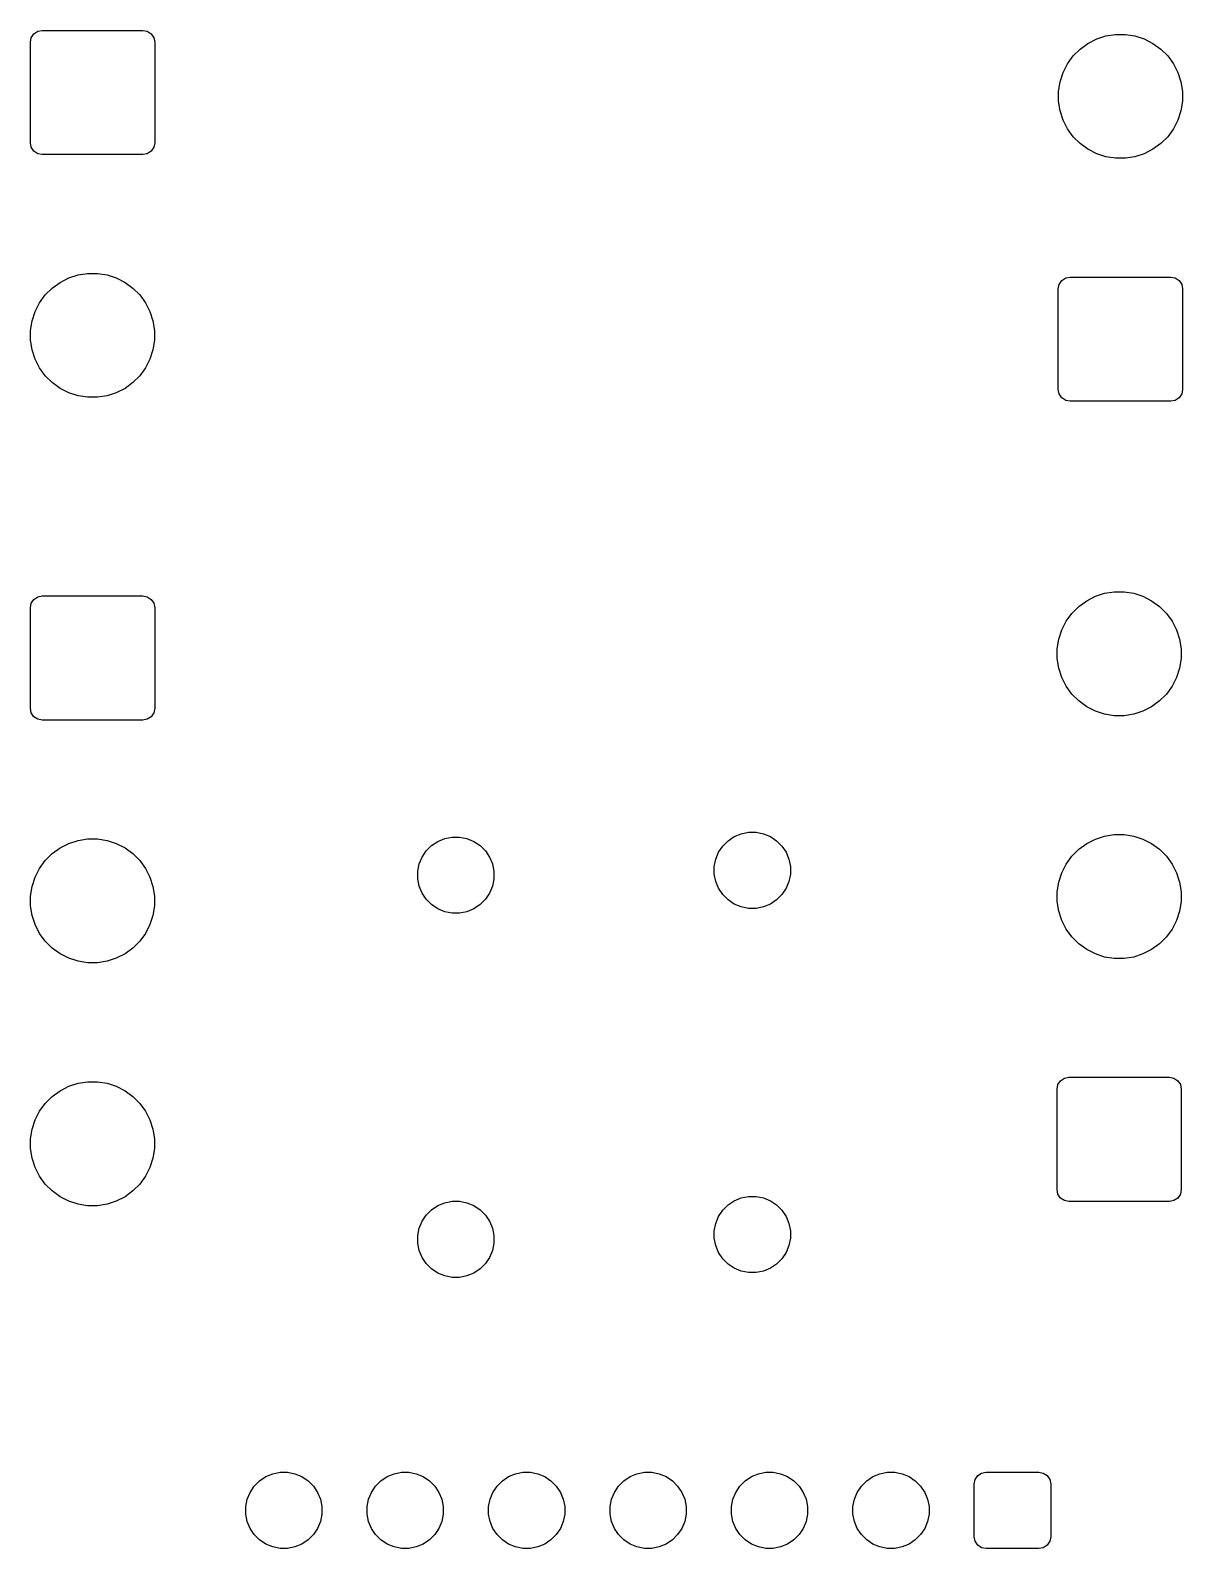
# Model space of a CAD drawing. Header units: millimetres. Extents: x 73 to 105, y -102.4 to -34.9.
# Drawn here: x 79.95 to 104.05, y -66.71 to -34.95 of the extents above; entities that cross this region are included whole.
import ezdxf

# ---------------------------------------------------------------- set-up
doc = ezdxf.new("R2010")
doc.units = ezdxf.units.MM
doc.layers.add('BLACK', color=7, linetype='CONTINUOUS')

msp = doc.modelspace()

# ---------------------------------------------------------------- linework, layer by layer
at = {"layer": 'BLACK', "linetype": 'CONTINUOUS'}
for p, q in [((79.95, -35.2), (79.96903, -35.104329)), ((79.95, -37.3), (79.95, -35.2)), ((79.96903, -35.104329), (80.023223, -35.023223)), ((80.023223, -35.023223), (80.104329, -34.96903)), ((80.104329, -34.96903), (80.2, -34.95)), ((80.2, -34.95), (82.3, -34.95)), ((82.3, -34.95), (82.395671, -34.96903)), ((82.395671, -34.96903), (82.476777, -35.023223)), ((82.476777, -35.023223), (82.53097, -35.104329)), ((82.53097, -35.104329), (82.55, -35.2)), ((82.55, -35.2), (82.55, -37.3)), ((101.905718, -35.341472), (102.070752, -35.221568)), ((102.070752, -35.221568), (102.252512, -35.128957)), ((102.252512, -35.128957), (102.446521, -35.065919)), ((102.446521, -35.065919), (102.648003, -35.034007)), ((102.648003, -35.034007), (102.851997, -35.034007)), ((102.851997, -35.034007), (103.053479, -35.065919)), ((103.053479, -35.065919), (103.247488, -35.128957)), ((103.247488, -35.128957), (103.429248, -35.221568)), ((103.429248, -35.221568), (103.594282, -35.341472)), ((101.641568, -35.650752), (101.761472, -35.485718)), ((101.761472, -35.485718), (101.905718, -35.341472)), ((103.594282, -35.341472), (103.738528, -35.485718)), ((103.738528, -35.485718), (103.858432, -35.650752)), ((101.485919, -36.026521), (101.548957, -35.832512)), ((101.548957, -35.832512), (101.641568, -35.650752)), ((103.858432, -35.650752), (103.951043, -35.832512)), ((103.951043, -35.832512), (104.014081, -36.026521)), ((101.454007, -36.228003), (101.485919, -36.026521)), ((104.014081, -36.026521), (104.045993, -36.228003)), ((101.454007, -36.431997), (101.454007, -36.228003)), ((101.485919, -36.633479), (101.454007, -36.431997)), ((104.045993, -36.431997), (104.014081, -36.633479)), ((104.045993, -36.228003), (104.045993, -36.431997)), ((101.548957, -36.827488), (101.485919, -36.633479)), ((101.641568, -37.009248), (101.548957, -36.827488)), ((103.951043, -36.827488), (103.858432, -37.009248)), ((104.014081, -36.633479), (103.951043, -36.827488)), ((101.761472, -37.174282), (101.641568, -37.009248)), ((103.858432, -37.009248), (103.738528, -37.174282)), ((79.96903, -37.395671), (79.95, -37.3)), ((80.023223, -37.476777), (79.96903, -37.395671)), ((80.104329, -37.53097), (80.023223, -37.476777)), ((82.476777, -37.476777), (82.395671, -37.53097)), ((82.53097, -37.395671), (82.476777, -37.476777)), ((82.55, -37.3), (82.53097, -37.395671)), ((101.905718, -37.318528), (101.761472, -37.174282)), ((102.070752, -37.438432), (101.905718, -37.318528)), ((102.252512, -37.531043), (102.070752, -37.438432)), ((103.429248, -37.438432), (103.247488, -37.531043)), ((103.594282, -37.318528), (103.429248, -37.438432)), ((103.738528, -37.174282), (103.594282, -37.318528)), ((80.2, -37.55), (80.104329, -37.53097)), ((82.3, -37.55), (80.2, -37.55)), ((82.395671, -37.53097), (82.3, -37.55)), ((102.446521, -37.594081), (102.252512, -37.531043)), ((102.648003, -37.625993), (102.446521, -37.594081)), ((102.851997, -37.625993), (102.648003, -37.625993)), ((103.053479, -37.594081), (102.851997, -37.625993)), ((103.247488, -37.531043), (103.053479, -37.594081)), ((80.405718, -40.341472), (80.570752, -40.221568)), ((80.570752, -40.221568), (80.752512, -40.128957)), ((80.752512, -40.128957), (80.946521, -40.065919)), ((80.946521, -40.065919), (81.148003, -40.034007)), ((81.148003, -40.034007), (81.351997, -40.034007)), ((81.351997, -40.034007), (81.553479, -40.065919)), ((81.553479, -40.065919), (81.747488, -40.128957)), ((81.747488, -40.128957), (81.929248, -40.221568)), ((81.929248, -40.221568), (82.094282, -40.341472)), ((101.45, -40.36), (101.46903, -40.264329)), ((101.46903, -40.264329), (101.523223, -40.183223)), ((101.523223, -40.183223), (101.604329, -40.12903)), ((101.604329, -40.12903), (101.7, -40.11)), ((101.7, -40.11), (103.8, -40.11)), ((103.8, -40.11), (103.895671, -40.12903)), ((103.895671, -40.12903), (103.976777, -40.183223)), ((103.976777, -40.183223), (104.03097, -40.264329)), ((104.03097, -40.264329), (104.05, -40.36)), ((80.048957, -40.832512), (80.141568, -40.650752)), ((80.141568, -40.650752), (80.261472, -40.485718)), ((80.261472, -40.485718), (80.405718, -40.341472)), ((82.094282, -40.341472), (82.238528, -40.485718)), ((82.238528, -40.485718), (82.358432, -40.650752)), ((82.358432, -40.650752), (82.451043, -40.832512)), ((101.45, -42.46), (101.45, -40.36)), ((104.05, -40.36), (104.05, -42.46)), ((79.985919, -41.026521), (80.048957, -40.832512)), ((82.451043, -40.832512), (82.514081, -41.026521)), ((79.954007, -41.228003), (79.985919, -41.026521)), ((79.954007, -41.431997), (79.954007, -41.228003)), ((82.514081, -41.026521), (82.545993, -41.228003)), ((82.545993, -41.228003), (82.545993, -41.431997)), ((79.985919, -41.633479), (79.954007, -41.431997)), ((82.545993, -41.431997), (82.514081, -41.633479)), ((80.048957, -41.827488), (79.985919, -41.633479)), ((80.141568, -42.009248), (80.048957, -41.827488)), ((82.451043, -41.827488), (82.358432, -42.009248)), ((82.514081, -41.633479), (82.451043, -41.827488)), ((80.261472, -42.174282), (80.141568, -42.009248)), ((80.405718, -42.318528), (80.261472, -42.174282)), ((82.238528, -42.174282), (82.094282, -42.318528)), ((82.358432, -42.009248), (82.238528, -42.174282)), ((80.570752, -42.438432), (80.405718, -42.318528)), ((80.752512, -42.531043), (80.570752, -42.438432)), ((80.946521, -42.594081), (80.752512, -42.531043)), ((81.747488, -42.531043), (81.553479, -42.594081)), ((81.929248, -42.438432), (81.747488, -42.531043)), ((82.094282, -42.318528), (81.929248, -42.438432)), ((101.46903, -42.555671), (101.45, -42.46)), ((101.523223, -42.636777), (101.46903, -42.555671)), ((104.03097, -42.555671), (103.976777, -42.636777)), ((104.05, -42.46), (104.03097, -42.555671)), ((81.148003, -42.625993), (80.946521, -42.594081)), ((81.351997, -42.625993), (81.148003, -42.625993)), ((81.553479, -42.594081), (81.351997, -42.625993)), ((101.604329, -42.69097), (101.523223, -42.636777)), ((101.7, -42.71), (101.604329, -42.69097)), ((103.8, -42.71), (101.7, -42.71)), ((103.895671, -42.69097), (103.8, -42.71)), ((103.976777, -42.636777), (103.895671, -42.69097)), ((79.95, -47.03), (79.96903, -46.934329)), ((79.96903, -46.934329), (80.023223, -46.853223)), ((80.023223, -46.853223), (80.104329, -46.79903)), ((80.104329, -46.79903), (80.2, -46.78)), ((80.2, -46.78), (82.3, -46.78)), ((82.3, -46.78), (82.395671, -46.79903)), ((82.395671, -46.79903), (82.476777, -46.853223)), ((82.476777, -46.853223), (82.53097, -46.934329)), ((82.53097, -46.934329), (82.55, -47.03)), ((101.733972, -47.145718), (101.878218, -47.001472)), ((101.878218, -47.001472), (102.043252, -46.881568)), ((102.043252, -46.881568), (102.225012, -46.788957)), ((102.225012, -46.788957), (102.419021, -46.725919)), ((102.419021, -46.725919), (102.620503, -46.694007)), ((102.620503, -46.694007), (102.824497, -46.694007)), ((102.824497, -46.694007), (103.025979, -46.725919)), ((103.025979, -46.725919), (103.219988, -46.788957)), ((103.219988, -46.788957), (103.401748, -46.881568)), ((103.401748, -46.881568), (103.566782, -47.001472)), ((103.566782, -47.001472), (103.711028, -47.145718)), ((79.95, -49.13), (79.95, -47.03)), ((82.55, -47.03), (82.55, -49.13)), ((101.521457, -47.492512), (101.614068, -47.310752)), ((101.614068, -47.310752), (101.733972, -47.145718)), ((103.711028, -47.145718), (103.830932, -47.310752)), ((103.830932, -47.310752), (103.923543, -47.492512)), ((101.458419, -47.686521), (101.521457, -47.492512)), ((103.923543, -47.492512), (103.986581, -47.686521)), ((101.426507, -47.888003), (101.458419, -47.686521)), ((101.426507, -48.091997), (101.426507, -47.888003)), ((103.986581, -47.686521), (104.018493, -47.888003)), ((104.018493, -47.888003), (104.018493, -48.091997)), ((101.458419, -48.293479), (101.426507, -48.091997)), ((104.018493, -48.091997), (103.986581, -48.293479)), ((101.521457, -48.487488), (101.458419, -48.293479)), ((101.614068, -48.669248), (101.521457, -48.487488)), ((103.923543, -48.487488), (103.830932, -48.669248)), ((103.986581, -48.293479), (103.923543, -48.487488)), ((101.733972, -48.834282), (101.614068, -48.669248)), ((101.878218, -48.978528), (101.733972, -48.834282)), ((103.711028, -48.834282), (103.566782, -48.978528)), ((103.830932, -48.669248), (103.711028, -48.834282)), ((79.96903, -49.225671), (79.95, -49.13)), ((80.023223, -49.306777), (79.96903, -49.225671)), ((82.53097, -49.225671), (82.476777, -49.306777)), ((82.55, -49.13), (82.53097, -49.225671)), ((102.043252, -49.098432), (101.878218, -48.978528)), ((102.225012, -49.191043), (102.043252, -49.098432)), ((102.419021, -49.254081), (102.225012, -49.191043)), ((103.219988, -49.191043), (103.025979, -49.254081)), ((103.401748, -49.098432), (103.219988, -49.191043)), ((103.566782, -48.978528), (103.401748, -49.098432)), ((80.104329, -49.36097), (80.023223, -49.306777)), ((80.2, -49.38), (80.104329, -49.36097)), ((82.3, -49.38), (80.2, -49.38)), ((82.395671, -49.36097), (82.3, -49.38)), ((82.476777, -49.306777), (82.395671, -49.36097)), ((102.620503, -49.285993), (102.419021, -49.254081)), ((102.824497, -49.285993), (102.620503, -49.285993)), ((103.025979, -49.254081), (102.824497, -49.285993)), ((94.672883, -51.814463), (94.817772, -51.754448)), ((94.817772, -51.754448), (94.971586, -51.723852)), ((94.971586, -51.723852), (95.128414, -51.723852)), ((95.128414, -51.723852), (95.282228, -51.754448)), ((95.282228, -51.754448), (95.427117, -51.814463)), ((80.405718, -52.171472), (80.570752, -52.051568)), ((80.570752, -52.051568), (80.752512, -51.958957)), ((80.752512, -51.958957), (80.946521, -51.895919)), ((80.946521, -51.895919), (81.148003, -51.864007)), ((81.148003, -51.864007), (81.351997, -51.864007)), ((81.351997, -51.864007), (81.553479, -51.895919)), ((81.553479, -51.895919), (81.747488, -51.958957)), ((81.747488, -51.958957), (81.929248, -52.051568)), ((81.929248, -52.051568), (82.094282, -52.171472)), ((88.231592, -52.112485), (88.342485, -52.001592)), ((88.342485, -52.001592), (88.472883, -51.914463)), ((88.472883, -51.914463), (88.617772, -51.854448)), ((88.617772, -51.854448), (88.771586, -51.823852)), ((88.771586, -51.823852), (88.928414, -51.823852)), ((88.928414, -51.823852), (89.082228, -51.854448)), ((89.082228, -51.854448), (89.227117, -51.914463)), ((89.227117, -51.914463), (89.357515, -52.001592)), ((89.357515, -52.001592), (89.468408, -52.112485)), ((94.344463, -52.142883), (94.431592, -52.012485)), ((94.431592, -52.012485), (94.542485, -51.901592)), ((94.542485, -51.901592), (94.672883, -51.814463)), ((95.427117, -51.814463), (95.557515, -51.901592)), ((95.557515, -51.901592), (95.668408, -52.012485)), ((95.668408, -52.012485), (95.755537, -52.142883)), ((101.733972, -52.225718), (101.878218, -52.081472)), ((101.878218, -52.081472), (102.043252, -51.961568)), ((102.043252, -51.961568), (102.225012, -51.868957)), ((102.225012, -51.868957), (102.419021, -51.805919)), ((102.419021, -51.805919), (102.620503, -51.774007)), ((102.620503, -51.774007), (102.824497, -51.774007)), ((102.824497, -51.774007), (103.025979, -51.805919)), ((103.025979, -51.805919), (103.219988, -51.868957)), ((103.219988, -51.868957), (103.401748, -51.961568)), ((103.401748, -51.961568), (103.566782, -52.081472)), ((103.566782, -52.081472), (103.711028, -52.225718)), ((80.141568, -52.480752), (80.261472, -52.315718)), ((80.261472, -52.315718), (80.405718, -52.171472)), ((82.094282, -52.171472), (82.238528, -52.315718)), ((82.238528, -52.315718), (82.358432, -52.480752)), ((88.053852, -52.541586), (88.084448, -52.387772)), ((88.084448, -52.387772), (88.144463, -52.242883)), ((88.144463, -52.242883), (88.231592, -52.112485)), ((89.468408, -52.112485), (89.555537, -52.242883)), ((89.555537, -52.242883), (89.615552, -52.387772)), ((89.615552, -52.387772), (89.646148, -52.541586)), ((94.253852, -52.441586), (94.284448, -52.287772)), ((94.284448, -52.287772), (94.344463, -52.142883)), ((95.755537, -52.142883), (95.815552, -52.287772)), ((95.815552, -52.287772), (95.846148, -52.441586)), ((101.521457, -52.572512), (101.614068, -52.390752)), ((101.614068, -52.390752), (101.733972, -52.225718)), ((103.711028, -52.225718), (103.830932, -52.390752)), ((103.830932, -52.390752), (103.923543, -52.572512)), ((79.985919, -52.856521), (80.048957, -52.662512)), ((80.048957, -52.662512), (80.141568, -52.480752)), ((82.358432, -52.480752), (82.451043, -52.662512)), ((82.451043, -52.662512), (82.514081, -52.856521)), ((88.053852, -52.698414), (88.053852, -52.541586)), ((88.084448, -52.852228), (88.053852, -52.698414)), ((89.646148, -52.698414), (89.615552, -52.852228)), ((89.646148, -52.541586), (89.646148, -52.698414)), ((94.253852, -52.598414), (94.253852, -52.441586)), ((94.284448, -52.752228), (94.253852, -52.598414)), ((95.846148, -52.598414), (95.815552, -52.752228)), ((95.846148, -52.441586), (95.846148, -52.598414)), ((101.458419, -52.766521), (101.521457, -52.572512)), ((103.923543, -52.572512), (103.986581, -52.766521)), ((79.954007, -53.058003), (79.985919, -52.856521)), ((82.514081, -52.856521), (82.545993, -53.058003)), ((88.144463, -52.997117), (88.084448, -52.852228)), ((88.231592, -53.127515), (88.144463, -52.997117)), ((89.555537, -52.997117), (89.468408, -53.127515)), ((89.615552, -52.852228), (89.555537, -52.997117)), ((94.344463, -52.897117), (94.284448, -52.752228)), ((94.431592, -53.027515), (94.344463, -52.897117)), ((94.542485, -53.138408), (94.431592, -53.027515)), ((95.668408, -53.027515), (95.557515, -53.138408)), ((95.755537, -52.897117), (95.668408, -53.027515)), ((95.815552, -52.752228), (95.755537, -52.897117)), ((101.426507, -52.968003), (101.458419, -52.766521)), ((101.426507, -53.171997), (101.426507, -52.968003)), ((103.986581, -52.766521), (104.018493, -52.968003)), ((104.018493, -52.968003), (104.018493, -53.171997)), ((79.954007, -53.261997), (79.954007, -53.058003)), ((79.985919, -53.463479), (79.954007, -53.261997)), ((82.545993, -53.261997), (82.514081, -53.463479)), ((82.545993, -53.058003), (82.545993, -53.261997)), ((88.342485, -53.238408), (88.231592, -53.127515)), ((88.472883, -53.325537), (88.342485, -53.238408)), ((88.617772, -53.385552), (88.472883, -53.325537)), ((89.227117, -53.325537), (89.082228, -53.385552)), ((89.357515, -53.238408), (89.227117, -53.325537)), ((89.468408, -53.127515), (89.357515, -53.238408)), ((94.672883, -53.225537), (94.542485, -53.138408)), ((94.817772, -53.285552), (94.672883, -53.225537)), ((94.971586, -53.316148), (94.817772, -53.285552)), ((95.128414, -53.316148), (94.971586, -53.316148)), ((95.282228, -53.285552), (95.128414, -53.316148)), ((95.427117, -53.225537), (95.282228, -53.285552)), ((95.557515, -53.138408), (95.427117, -53.225537)), ((101.458419, -53.373479), (101.426507, -53.171997)), ((104.018493, -53.171997), (103.986581, -53.373479)), ((80.048957, -53.657488), (79.985919, -53.463479)), ((80.141568, -53.839248), (80.048957, -53.657488)), ((82.451043, -53.657488), (82.358432, -53.839248)), ((82.514081, -53.463479), (82.451043, -53.657488)), ((88.771586, -53.416148), (88.617772, -53.385552)), ((88.928414, -53.416148), (88.771586, -53.416148)), ((89.082228, -53.385552), (88.928414, -53.416148)), ((101.521457, -53.567488), (101.458419, -53.373479)), ((101.614068, -53.749248), (101.521457, -53.567488)), ((103.923543, -53.567488), (103.830932, -53.749248)), ((103.986581, -53.373479), (103.923543, -53.567488)), ((80.261472, -54.004282), (80.141568, -53.839248)), ((82.358432, -53.839248), (82.238528, -54.004282)), ((101.733972, -53.914282), (101.614068, -53.749248)), ((101.878218, -54.058528), (101.733972, -53.914282)), ((103.711028, -53.914282), (103.566782, -54.058528)), ((103.830932, -53.749248), (103.711028, -53.914282)), ((80.405718, -54.148528), (80.261472, -54.004282)), ((80.570752, -54.268432), (80.405718, -54.148528)), ((80.752512, -54.361043), (80.570752, -54.268432)), ((81.929248, -54.268432), (81.747488, -54.361043)), ((82.094282, -54.148528), (81.929248, -54.268432)), ((82.238528, -54.004282), (82.094282, -54.148528)), ((102.043252, -54.178432), (101.878218, -54.058528)), ((102.225012, -54.271043), (102.043252, -54.178432)), ((102.419021, -54.334081), (102.225012, -54.271043)), ((103.219988, -54.271043), (103.025979, -54.334081)), ((103.401748, -54.178432), (103.219988, -54.271043)), ((103.566782, -54.058528), (103.401748, -54.178432)), ((80.946521, -54.424081), (80.752512, -54.361043)), ((81.148003, -54.455993), (80.946521, -54.424081)), ((81.351997, -54.455993), (81.148003, -54.455993)), ((81.553479, -54.424081), (81.351997, -54.455993)), ((81.747488, -54.361043), (81.553479, -54.424081)), ((102.620503, -54.365993), (102.419021, -54.334081)), ((102.824497, -54.365993), (102.620503, -54.365993)), ((103.025979, -54.334081), (102.824497, -54.365993)), ((101.576829, -56.86903), (101.6725, -56.85)), ((101.6725, -56.85), (103.7725, -56.85)), ((103.7725, -56.85), (103.868171, -56.86903)), ((80.405718, -57.251472), (80.570752, -57.131568)), ((80.570752, -57.131568), (80.752512, -57.038957)), ((80.752512, -57.038957), (80.946521, -56.975919)), ((80.946521, -56.975919), (81.148003, -56.944007)), ((81.148003, -56.944007), (81.351997, -56.944007)), ((81.351997, -56.944007), (81.553479, -56.975919)), ((81.553479, -56.975919), (81.747488, -57.038957)), ((81.747488, -57.038957), (81.929248, -57.131568)), ((81.929248, -57.131568), (82.094282, -57.251472)), ((101.4225, -57.1), (101.44153, -57.004329)), ((101.4225, -59.2), (101.4225, -57.1)), ((101.44153, -57.004329), (101.495723, -56.923223)), ((101.495723, -56.923223), (101.576829, -56.86903)), ((103.868171, -56.86903), (103.949277, -56.923223)), ((103.949277, -56.923223), (104.00347, -57.004329)), ((104.00347, -57.004329), (104.0225, -57.1)), ((104.0225, -57.1), (104.0225, -59.2)), ((80.141568, -57.560752), (80.261472, -57.395718)), ((80.261472, -57.395718), (80.405718, -57.251472)), ((82.094282, -57.251472), (82.238528, -57.395718)), ((82.238528, -57.395718), (82.358432, -57.560752)), ((79.985919, -57.936521), (80.048957, -57.742512)), ((80.048957, -57.742512), (80.141568, -57.560752)), ((82.358432, -57.560752), (82.451043, -57.742512)), ((82.451043, -57.742512), (82.514081, -57.936521)), ((79.954007, -58.138003), (79.985919, -57.936521)), ((82.514081, -57.936521), (82.545993, -58.138003)), ((79.954007, -58.341997), (79.954007, -58.138003)), ((79.985919, -58.543479), (79.954007, -58.341997)), ((82.545993, -58.341997), (82.514081, -58.543479)), ((82.545993, -58.138003), (82.545993, -58.341997)), ((80.048957, -58.737488), (79.985919, -58.543479)), ((80.141568, -58.919248), (80.048957, -58.737488)), ((82.451043, -58.737488), (82.358432, -58.919248)), ((82.514081, -58.543479), (82.451043, -58.737488)), ((80.261472, -59.084282), (80.141568, -58.919248)), ((82.358432, -58.919248), (82.238528, -59.084282)), ((80.405718, -59.228528), (80.261472, -59.084282)), ((80.570752, -59.348432), (80.405718, -59.228528)), ((80.752512, -59.441043), (80.570752, -59.348432)), ((81.929248, -59.348432), (81.747488, -59.441043)), ((82.094282, -59.228528), (81.929248, -59.348432)), ((82.238528, -59.084282), (82.094282, -59.228528)), ((94.672883, -59.434463), (94.817772, -59.374448)), ((94.817772, -59.374448), (94.971586, -59.343852)), ((94.971586, -59.343852), (95.128414, -59.343852)), ((95.128414, -59.343852), (95.282228, -59.374448)), ((95.282228, -59.374448), (95.427117, -59.434463)), ((101.44153, -59.295671), (101.4225, -59.2)), ((101.495723, -59.376777), (101.44153, -59.295671)), ((101.576829, -59.43097), (101.495723, -59.376777)), ((103.949277, -59.376777), (103.868171, -59.43097)), ((104.00347, -59.295671), (103.949277, -59.376777)), ((104.0225, -59.2), (104.00347, -59.295671)), ((80.946521, -59.504081), (80.752512, -59.441043)), ((81.148003, -59.535993), (80.946521, -59.504081)), ((81.351997, -59.535993), (81.148003, -59.535993)), ((81.553479, -59.504081), (81.351997, -59.535993)), ((81.747488, -59.441043), (81.553479, -59.504081)), ((88.231592, -59.732485), (88.342485, -59.621592)), ((88.342485, -59.621592), (88.472883, -59.534463)), ((88.472883, -59.534463), (88.617772, -59.474448)), ((88.617772, -59.474448), (88.771586, -59.443852)), ((88.771586, -59.443852), (88.928414, -59.443852)), ((88.928414, -59.443852), (89.082228, -59.474448)), ((89.082228, -59.474448), (89.227117, -59.534463)), ((89.227117, -59.534463), (89.357515, -59.621592)), ((89.357515, -59.621592), (89.468408, -59.732485)), ((94.344463, -59.762883), (94.431592, -59.632485)), ((94.431592, -59.632485), (94.542485, -59.521592)), ((94.542485, -59.521592), (94.672883, -59.434463)), ((95.427117, -59.434463), (95.557515, -59.521592)), ((95.557515, -59.521592), (95.668408, -59.632485)), ((95.668408, -59.632485), (95.755537, -59.762883)), ((101.6725, -59.45), (101.576829, -59.43097)), ((103.7725, -59.45), (101.6725, -59.45)), ((103.868171, -59.43097), (103.7725, -59.45)), ((88.053852, -60.161586), (88.084448, -60.007772)), ((88.084448, -60.007772), (88.144463, -59.862883)), ((88.144463, -59.862883), (88.231592, -59.732485)), ((89.468408, -59.732485), (89.555537, -59.862883)), ((89.555537, -59.862883), (89.615552, -60.007772)), ((89.615552, -60.007772), (89.646148, -60.161586)), ((94.253852, -60.061586), (94.284448, -59.907772)), ((94.284448, -59.907772), (94.344463, -59.762883)), ((95.755537, -59.762883), (95.815552, -59.907772)), ((95.815552, -59.907772), (95.846148, -60.061586)), ((88.053852, -60.318414), (88.053852, -60.161586)), ((88.084448, -60.472228), (88.053852, -60.318414)), ((89.646148, -60.318414), (89.615552, -60.472228)), ((89.646148, -60.161586), (89.646148, -60.318414)), ((94.253852, -60.218414), (94.253852, -60.061586)), ((94.284448, -60.372228), (94.253852, -60.218414)), ((95.846148, -60.218414), (95.815552, -60.372228)), ((95.846148, -60.061586), (95.846148, -60.218414)), ((88.144463, -60.617117), (88.084448, -60.472228)), ((88.231592, -60.747515), (88.144463, -60.617117)), ((89.555537, -60.617117), (89.468408, -60.747515)), ((89.615552, -60.472228), (89.555537, -60.617117)), ((94.344463, -60.517117), (94.284448, -60.372228)), ((94.431592, -60.647515), (94.344463, -60.517117)), ((94.542485, -60.758408), (94.431592, -60.647515)), ((95.668408, -60.647515), (95.557515, -60.758408)), ((95.755537, -60.517117), (95.668408, -60.647515)), ((95.815552, -60.372228), (95.755537, -60.517117)), ((88.342485, -60.858408), (88.231592, -60.747515)), ((88.472883, -60.945537), (88.342485, -60.858408)), ((88.617772, -61.005552), (88.472883, -60.945537)), ((89.227117, -60.945537), (89.082228, -61.005552)), ((89.357515, -60.858408), (89.227117, -60.945537)), ((89.468408, -60.747515), (89.357515, -60.858408)), ((94.672883, -60.845537), (94.542485, -60.758408)), ((94.817772, -60.905552), (94.672883, -60.845537)), ((94.971586, -60.936148), (94.817772, -60.905552)), ((95.128414, -60.936148), (94.971586, -60.936148)), ((95.282228, -60.905552), (95.128414, -60.936148)), ((95.427117, -60.845537), (95.282228, -60.905552)), ((95.557515, -60.758408), (95.427117, -60.845537)), ((88.771586, -61.036148), (88.617772, -61.005552)), ((88.928414, -61.036148), (88.771586, -61.036148)), ((89.082228, -61.005552), (88.928414, -61.036148)), ((84.544463, -65.532883), (84.631592, -65.402485)), ((84.631592, -65.402485), (84.742485, -65.291592)), ((84.742485, -65.291592), (84.872883, -65.204463)), ((84.872883, -65.204463), (85.017772, -65.144448)), ((85.017772, -65.144448), (85.171586, -65.113852)), ((85.171586, -65.113852), (85.328414, -65.113852)), ((85.328414, -65.113852), (85.482228, -65.144448)), ((85.482228, -65.144448), (85.627117, -65.204463)), ((85.627117, -65.204463), (85.757515, -65.291592)), ((85.757515, -65.291592), (85.868408, -65.402485)), ((85.868408, -65.402485), (85.955537, -65.532883)), ((87.084463, -65.532883), (87.171592, -65.402485)), ((87.171592, -65.402485), (87.282485, -65.291592)), ((87.282485, -65.291592), (87.412883, -65.204463)), ((87.412883, -65.204463), (87.557772, -65.144448)), ((87.557772, -65.144448), (87.711586, -65.113852)), ((87.711586, -65.113852), (87.868414, -65.113852)), ((87.868414, -65.113852), (88.022228, -65.144448)), ((88.022228, -65.144448), (88.167117, -65.204463)), ((88.167117, -65.204463), (88.297515, -65.291592)), ((88.297515, -65.291592), (88.408408, -65.402485)), ((88.408408, -65.402485), (88.495537, -65.532883)), ((89.624463, -65.532883), (89.711592, -65.402485)), ((89.711592, -65.402485), (89.822485, -65.291592)), ((89.822485, -65.291592), (89.952883, -65.204463)), ((89.952883, -65.204463), (90.097772, -65.144448)), ((90.097772, -65.144448), (90.251586, -65.113852)), ((90.251586, -65.113852), (90.408414, -65.113852)), ((90.408414, -65.113852), (90.562228, -65.144448)), ((90.562228, -65.144448), (90.707117, -65.204463)), ((90.707117, -65.204463), (90.837515, -65.291592)), ((90.837515, -65.291592), (90.948408, -65.402485)), ((90.948408, -65.402485), (91.035537, -65.532883)), ((92.164463, -65.532883), (92.251592, -65.402485)), ((92.251592, -65.402485), (92.362485, -65.291592)), ((92.362485, -65.291592), (92.492883, -65.204463)), ((92.492883, -65.204463), (92.637772, -65.144448)), ((92.637772, -65.144448), (92.791586, -65.113852)), ((92.791586, -65.113852), (92.948414, -65.113852)), ((92.948414, -65.113852), (93.102228, -65.144448)), ((93.102228, -65.144448), (93.247117, -65.204463)), ((93.247117, -65.204463), (93.377515, -65.291592)), ((93.377515, -65.291592), (93.488408, -65.402485)), ((93.488408, -65.402485), (93.575537, -65.532883)), ((94.704463, -65.532883), (94.791592, -65.402485)), ((94.791592, -65.402485), (94.902485, -65.291592)), ((94.902485, -65.291592), (95.032883, -65.204463)), ((95.032883, -65.204463), (95.177772, -65.144448)), ((95.177772, -65.144448), (95.331586, -65.113852)), ((95.331586, -65.113852), (95.488414, -65.113852)), ((95.488414, -65.113852), (95.642228, -65.144448)), ((95.642228, -65.144448), (95.787117, -65.204463)), ((95.787117, -65.204463), (95.917515, -65.291592)), ((95.917515, -65.291592), (96.028408, -65.402485)), ((96.028408, -65.402485), (96.115537, -65.532883)), ((97.244463, -65.532883), (97.331592, -65.402485)), ((97.331592, -65.402485), (97.442485, -65.291592)), ((97.442485, -65.291592), (97.572883, -65.204463)), ((97.572883, -65.204463), (97.717772, -65.144448)), ((97.717772, -65.144448), (97.871586, -65.113852)), ((97.871586, -65.113852), (98.028414, -65.113852)), ((98.028414, -65.113852), (98.182228, -65.144448)), ((98.182228, -65.144448), (98.327117, -65.204463)), ((98.327117, -65.204463), (98.457515, -65.291592)), ((98.457515, -65.291592), (98.568408, -65.402485)), ((98.568408, -65.402485), (98.655537, -65.532883)), ((99.69, -65.36), (99.70903, -65.264329)), ((99.69, -66.46), (99.69, -65.36)), ((99.70903, -65.264329), (99.763223, -65.183223)), ((99.763223, -65.183223), (99.844329, -65.12903)), ((99.844329, -65.12903), (99.94, -65.11)), ((99.94, -65.11), (101.04, -65.11)), ((101.04, -65.11), (101.135671, -65.12903)), ((101.135671, -65.12903), (101.216777, -65.183223)), ((101.216777, -65.183223), (101.27097, -65.264329)), ((101.27097, -65.264329), (101.29, -65.36)), ((101.29, -65.36), (101.29, -66.46)), ((84.453852, -65.831586), (84.484448, -65.677772)), ((84.484448, -65.677772), (84.544463, -65.532883)), ((85.955537, -65.532883), (86.015552, -65.677772)), ((86.015552, -65.677772), (86.046148, -65.831586)), ((86.993852, -65.831586), (87.024448, -65.677772)), ((87.024448, -65.677772), (87.084463, -65.532883)), ((88.495537, -65.532883), (88.555552, -65.677772)), ((88.555552, -65.677772), (88.586148, -65.831586)), ((89.533852, -65.831586), (89.564448, -65.677772)), ((89.564448, -65.677772), (89.624463, -65.532883)), ((91.035537, -65.532883), (91.095552, -65.677772)), ((91.095552, -65.677772), (91.126148, -65.831586)), ((92.073852, -65.831586), (92.104448, -65.677772)), ((92.104448, -65.677772), (92.164463, -65.532883)), ((93.575537, -65.532883), (93.635552, -65.677772)), ((93.635552, -65.677772), (93.666148, -65.831586)), ((94.613852, -65.831586), (94.644448, -65.677772)), ((94.644448, -65.677772), (94.704463, -65.532883)), ((96.115537, -65.532883), (96.175552, -65.677772)), ((96.175552, -65.677772), (96.206148, -65.831586)), ((97.153852, -65.831586), (97.184448, -65.677772)), ((97.184448, -65.677772), (97.244463, -65.532883)), ((98.655537, -65.532883), (98.715552, -65.677772)), ((98.715552, -65.677772), (98.746148, -65.831586)), ((84.453852, -65.988414), (84.453852, -65.831586)), ((84.484448, -66.142228), (84.453852, -65.988414)), ((86.046148, -65.988414), (86.015552, -66.142228)), ((86.046148, -65.831586), (86.046148, -65.988414)), ((86.993852, -65.988414), (86.993852, -65.831586)), ((87.024448, -66.142228), (86.993852, -65.988414)), ((88.586148, -65.988414), (88.555552, -66.142228)), ((88.586148, -65.831586), (88.586148, -65.988414)), ((89.533852, -65.988414), (89.533852, -65.831586)), ((89.564448, -66.142228), (89.533852, -65.988414)), ((91.126148, -65.988414), (91.095552, -66.142228)), ((91.126148, -65.831586), (91.126148, -65.988414)), ((92.073852, -65.988414), (92.073852, -65.831586)), ((92.104448, -66.142228), (92.073852, -65.988414)), ((93.666148, -65.988414), (93.635552, -66.142228)), ((93.666148, -65.831586), (93.666148, -65.988414)), ((94.613852, -65.988414), (94.613852, -65.831586)), ((94.644448, -66.142228), (94.613852, -65.988414)), ((96.206148, -65.988414), (96.175552, -66.142228)), ((96.206148, -65.831586), (96.206148, -65.988414)), ((97.153852, -65.988414), (97.153852, -65.831586)), ((97.184448, -66.142228), (97.153852, -65.988414)), ((98.746148, -65.988414), (98.715552, -66.142228)), ((98.746148, -65.831586), (98.746148, -65.988414)), ((84.544463, -66.287117), (84.484448, -66.142228)), ((84.631592, -66.417515), (84.544463, -66.287117)), ((85.955537, -66.287117), (85.868408, -66.417515)), ((86.015552, -66.142228), (85.955537, -66.287117)), ((87.084463, -66.287117), (87.024448, -66.142228)), ((87.171592, -66.417515), (87.084463, -66.287117)), ((88.495537, -66.287117), (88.408408, -66.417515)), ((88.555552, -66.142228), (88.495537, -66.287117)), ((89.624463, -66.287117), (89.564448, -66.142228)), ((89.711592, -66.417515), (89.624463, -66.287117)), ((91.035537, -66.287117), (90.948408, -66.417515)), ((91.095552, -66.142228), (91.035537, -66.287117)), ((92.164463, -66.287117), (92.104448, -66.142228)), ((92.251592, -66.417515), (92.164463, -66.287117)), ((93.575537, -66.287117), (93.488408, -66.417515)), ((93.635552, -66.142228), (93.575537, -66.287117)), ((94.704463, -66.287117), (94.644448, -66.142228)), ((94.791592, -66.417515), (94.704463, -66.287117)), ((96.115537, -66.287117), (96.028408, -66.417515)), ((96.175552, -66.142228), (96.115537, -66.287117)), ((97.244463, -66.287117), (97.184448, -66.142228)), ((97.331592, -66.417515), (97.244463, -66.287117)), ((98.655537, -66.287117), (98.568408, -66.417515)), ((98.715552, -66.142228), (98.655537, -66.287117)), ((84.742485, -66.528408), (84.631592, -66.417515)), ((84.872883, -66.615537), (84.742485, -66.528408)), ((85.017772, -66.675552), (84.872883, -66.615537)), ((85.171586, -66.706148), (85.017772, -66.675552)), ((85.482228, -66.675552), (85.328414, -66.706148)), ((85.627117, -66.615537), (85.482228, -66.675552)), ((85.757515, -66.528408), (85.627117, -66.615537)), ((85.868408, -66.417515), (85.757515, -66.528408)), ((87.282485, -66.528408), (87.171592, -66.417515)), ((87.412883, -66.615537), (87.282485, -66.528408)), ((87.557772, -66.675552), (87.412883, -66.615537)), ((87.711586, -66.706148), (87.557772, -66.675552)), ((88.022228, -66.675552), (87.868414, -66.706148)), ((88.167117, -66.615537), (88.022228, -66.675552)), ((88.297515, -66.528408), (88.167117, -66.615537)), ((88.408408, -66.417515), (88.297515, -66.528408)), ((89.822485, -66.528408), (89.711592, -66.417515)), ((89.952883, -66.615537), (89.822485, -66.528408)), ((90.097772, -66.675552), (89.952883, -66.615537)), ((90.251586, -66.706148), (90.097772, -66.675552)), ((90.562228, -66.675552), (90.408414, -66.706148)), ((90.707117, -66.615537), (90.562228, -66.675552)), ((90.837515, -66.528408), (90.707117, -66.615537)), ((90.948408, -66.417515), (90.837515, -66.528408)), ((92.362485, -66.528408), (92.251592, -66.417515)), ((92.492883, -66.615537), (92.362485, -66.528408)), ((92.637772, -66.675552), (92.492883, -66.615537)), ((92.791586, -66.706148), (92.637772, -66.675552)), ((93.102228, -66.675552), (92.948414, -66.706148)), ((93.247117, -66.615537), (93.102228, -66.675552)), ((93.377515, -66.528408), (93.247117, -66.615537)), ((93.488408, -66.417515), (93.377515, -66.528408)), ((94.902485, -66.528408), (94.791592, -66.417515)), ((95.032883, -66.615537), (94.902485, -66.528408)), ((95.177772, -66.675552), (95.032883, -66.615537)), ((95.331586, -66.706148), (95.177772, -66.675552)), ((95.642228, -66.675552), (95.488414, -66.706148)), ((95.787117, -66.615537), (95.642228, -66.675552)), ((95.917515, -66.528408), (95.787117, -66.615537)), ((96.028408, -66.417515), (95.917515, -66.528408)), ((97.442485, -66.528408), (97.331592, -66.417515)), ((97.572883, -66.615537), (97.442485, -66.528408)), ((97.717772, -66.675552), (97.572883, -66.615537)), ((97.871586, -66.706148), (97.717772, -66.675552)), ((98.182228, -66.675552), (98.028414, -66.706148)), ((98.327117, -66.615537), (98.182228, -66.675552)), ((98.457515, -66.528408), (98.327117, -66.615537)), ((98.568408, -66.417515), (98.457515, -66.528408)), ((99.70903, -66.555671), (99.69, -66.46)), ((99.763223, -66.636777), (99.70903, -66.555671)), ((99.844329, -66.69097), (99.763223, -66.636777)), ((99.94, -66.71), (99.844329, -66.69097)), ((101.135671, -66.69097), (101.04, -66.71)), ((101.216777, -66.636777), (101.135671, -66.69097)), ((101.27097, -66.555671), (101.216777, -66.636777)), ((101.29, -66.46), (101.27097, -66.555671)), ((85.328414, -66.706148), (85.171586, -66.706148)), ((87.868414, -66.706148), (87.711586, -66.706148)), ((90.408414, -66.706148), (90.251586, -66.706148)), ((92.948414, -66.706148), (92.791586, -66.706148)), ((95.488414, -66.706148), (95.331586, -66.706148)), ((98.028414, -66.706148), (97.871586, -66.706148)), ((101.04, -66.71), (99.94, -66.71))]:
    msp.add_line(p, q, dxfattribs=at)

doc.saveas('drawing.dxf')
